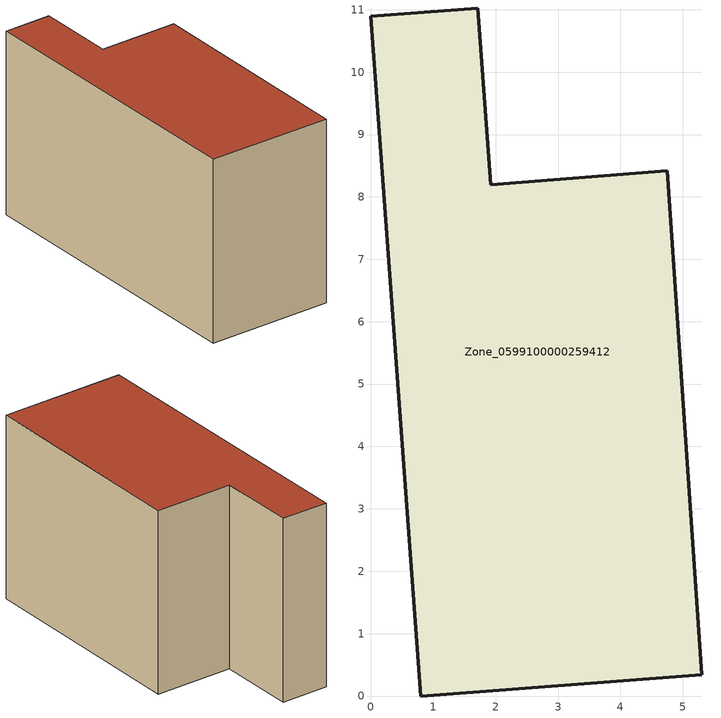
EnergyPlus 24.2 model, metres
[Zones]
Zone_0599100000259412
 floor ground (C_G): 0.8,0 0,10.9 1.71,11.03 1.92,8.2 4.75,8.42 5.3,0.34 z0
 wall outside (C_F): 1.92,8.2 1.71,11.03 0,10.9 0.8,0 5.3,0.34 4.75,8.42 1.92,8.2 z0:6.62
 roof outside (C_R): 5.3,0.34 4.75,8.42 1.92,8.2 1.71,11.03 0,10.9 0.8,0 z6.62
[BUILDING]
Pand.0599100000259412: North Axis=0; Terrain=City; Loads Convergence Tolerance Value=0.04; Temperature Convergence Tolerance Value=0.4; Solar Distribution=FullExterior; Maximum Number of Warmup Days=25; Minimum Number of Warmup Days=1
[Site:Location]
Rotterdam.The.Hague.AP_ZH_NLD Design_Conditions: Latitude=51.96; Longitude=4.45; Time Zone=1; Elevation=-4.5
[SITE:GROUNDTEMPERATURE:BUILDINGSURFACE]
18, 18, 18, 18, 18, 18, 18, 18, 18, 18, 18, 18
[MATERIAL] Thermal Absorptance=0.9; Solar Absorptance=0.7; Visible Absorptance=0.7
Name | Roughness | Thickness | Conductivity | Density | Specific Heat
G.TI.1946 | MediumSmooth | 0.15 | 1 | 540 | 1210
F.TI.1946 | Rough | 0.3 | 0.857143 | 1920 | 840
R.TI.1946 | MediumRough | 0.2 | 0.1 | 1500 | 1000
[CONSTRUCTION]
C_G: G.TI.1946
C_F: F.TI.1946
C_R: R.TI.1946
[ZONE]
Zone_0599100000259412: Type=1; Multiplier=1; Ceiling Height=Autocalculate; Volume=Autocalculate; Floor Area=autocalculate; Part of Total Floor Area=Yes
[ZONEINFILTRATION:DESIGNFLOWRATE]
Infil_Zone_0599100000259412: Zone or ZoneList or Space or SpaceList=Zone_0599100000259412; Schedule=AlwaysOn; Design Flow Rate Calculation Method=Flow/Area; Flow Rate per Floor Area=0.003; Constant Term Coefficient=1; Temperature Term Coefficient=0; Velocity Term Coefficient=0; Velocity Squared Term Coefficient=0
[HVACTEMPLATE:ZONE:IDEALLOADSAIRSYSTEM]
Zone_0599100000259412: Maximum Heating Supply Air Temperature=50; Minimum Cooling Supply Air Temperature=13; Maximum Heating Supply Air Humidity Ratio=0.0156; Minimum Cooling Supply Air Humidity Ratio=0.0077; Heating Limit=NoLimit; Cooling Limit=NoLimit; Dehumidification Control Type=ConstantSensibleHeatRatio; Cooling Sensible Heat Ratio=0.7; Dehumidification Setpoint=60; Humidification Control Type=None; Humidification Setpoint=30; Outdoor Air Method=None; Outdoor Air Flow Rate per Person=0.00944; Outdoor Air Flow Rate per Zone Floor Area=0; Outdoor Air Flow Rate per Zone=0; Demand Controlled Ventilation Type=None; Outdoor Air Economizer Type=NoEconomizer; Heat Recovery Type=None; Sensible Heat Recovery Effectiveness=0.7; Latent Heat Recovery Effectiveness=0.65
[ZONECONTROL:THERMOSTAT]
ThermostatControl_Zone_0599100000259412: Zone or ZoneList=Zone_0599100000259412; Control Type Schedule=DualSetpointControlType; Control 1=Thermostat_Zone_0599100000259412; Temperature Difference Between Cutout And Setpoint=0
[THERMOSTATSETPOINT:DUALSETPOINT]
Thermostat_Zone_0599100000259412: Heating Setpoint Temperature Schedule=HeatingSetpoint_Zone_0599100000259412; Cooling Setpoint Temperature Schedule=CoolingSetpoint_Zone_0599100000259412
[SCHEDULE:COMPACT]
HeatingSetpoint_Zone_0599100000259412: Through: 12/31, For: AllDays, Until: 24:00, 21
CoolingSetpoint_Zone_0599100000259412: Through: 12/31, For: AllDays, Until: 24:00, 24
DualSetpointControlType: Through: 12/31, For: AllDays, Until: 24:00, 4
AlwaysOn: Through: 12/31, For: AllDays, Until: 24:00, 1
